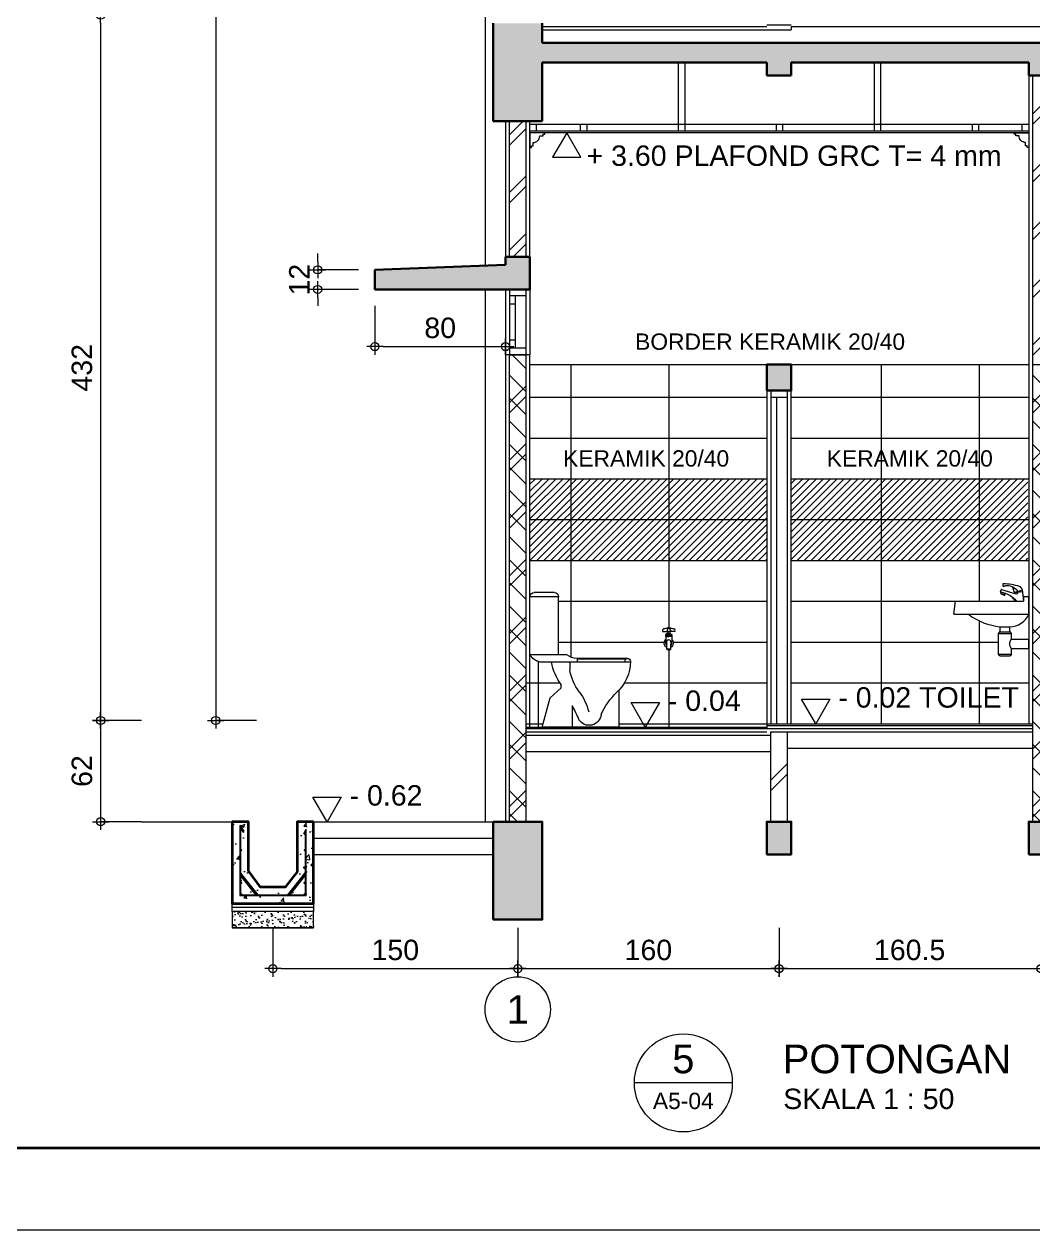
# Model space of a CAD drawing. Header units: millimetres. Extents: x -11 to 1625, y -267 to 180.
# Drawn here: x 1130.53 to 1142.88, y -47 to -32.23 of the extents above; entities that cross this region are included whole.
import ezdxf
from ezdxf.enums import TextEntityAlignment as Align

# ---------------------------------------------------------------- set-up
doc = ezdxf.new("R2010")
doc.units = ezdxf.units.MM
for name, color, linetype, lineweight in [('ars', 11, 'Continuous', 5), ('ARSIR BETON', 47, 'Continuous', 5), ('ARSIR WARNA', 43, 'Continuous', 0), ('balok', 111, 'Continuous', 35), ('bata', 5, 'Continuous', 25), ('blk', 1, 'Continuous', 30), ('GRS KOP', 1, 'Continuous', 35), ('kop', 7, 'Continuous', 20), ('kus', 63, 'Continuous', 15), ('lan', 7, 'Continuous', 15), ('not', 7, 'Continuous', 20), ('pla', 213, 'Continuous', 15), ('SANITAIR', 4, 'Continuous', 5), ('sol kol', 8, 'Continuous', 0), ('tem', 5, 'Continuous', 20), ('u', 6, 'Continuous', 20)]:
    doc.layers.add(name, color=color, linetype=linetype, lineweight=lineweight)
doc.styles.add('BARU', font='complex.shx')
doc.styles.add('S', font='SIMPLEX', dxfattribs={"width": 1.1})
doc.styles.get("Standard").update_dxf_attribs({"font": 'ARIALUNI.TTF'})
doc.linetypes.add('BATTING', pattern='A,0.0001,-0.1,[134,ltypeshp.shx,S=0.1,R=0,X=-0.1,Y=0],-0.2,[134,ltypeshp.shx,S=0.1,R=180,X=0.1,Y=0],-0.1', length=0.4001)
doc.dimstyles.new('SK 50', dxfattribs={"dimtxt": 0.25, "dimasz": 0.1, "dimexe": 0, "dimexo": 0, "dimgap": 0.1, "dimtad": 1, "dimdec": 0, "dimlfac": 50, "dimzin": 12, "dimdsep": 46, "dimtxsty": 'Standard', "dimblk": 'BULAT', "dimcen": 0.1, "dimclrd": 256, "dimclre": 256, "dimclrt": 256, "dimadec": 0, "dimazin": 3, "dimtfac": 1, "dimtdec": 0, "dimtofl": 0, "dimtmove": 0, "dimatfit": 3, "dimldrblk": 'BULAT', "dimfxl": 0, "dimtolj": 1, "dimtzin": 0, "dimlwd": -1, "dimlwe": -1, "dimarcsym": 0})

# ---------------------------------------------------------------- blocks, each defined once
blk = doc.blocks.new('kop')
at = {"layer": 'GRS KOP'}
blk.add_lwpolyline([(1, 54), (83, 54), (83, 1), (1, 1)], close=True, dxfattribs=at)
at = {"layer": 'kop', "color": 7}
blk.add_line((0, 0), (84, 0), dxfattribs=at)
at = {"layer": 'kop', "style": 'BARU', "flags": 4}
for p, height in [((73.8, 5.4), 0.35), ((80.303, 5.382), 0.25), ((73.8, 4.9), 0.35), ((80.303, 4.882), 0.25), ((73.8, 4.4), 0.35), ((80.303, 4.382), 0.25)]:
    blk.add_attdef('-', p, '', height=height, dxfattribs=at)
at = {"layer": 'kop', "flags": 4}
for tag, p in [('AR-00', (78.057, 2.648)), ('00', (81.238, 2.647))]:
    blk.add_attdef(tag, text='', height=0.35, dxfattribs=at).set_placement(p, align=Align.MIDDLE)
blk = doc.blocks.new('BULAT')
for p, q in [((-1, 0), (1, 0)), ((0, -1), (0, 1))]:
    blk.add_line(p, q)
blk.add_circle((0, 0), 0.5)
blk = doc.blocks.new('*D184')
at = {"layer": 'Defpoints', "color": 0, "ltscale": 0.15}
for p in [(1136.574, -43.3), (1139.774, -43.3), (1139.774, -43.8)]:
    blk.add_point(p, dxfattribs=at)
at = {"layer": 'u', "ltscale": 0.15}
for p, q in [((1136.574, -43.3), (1136.574, -43.8)), ((1139.774, -43.3), (1139.774, -43.8)), ((1136.674, -43.8), (1139.674, -43.8))]:
    blk.add_line(p, q, dxfattribs=at)
at = {"layer": 'u', "ltscale": 0.15, "xscale": 0.1, "yscale": 0.1, "zscale": 0.1, "rotation": 180}
blk.add_blockref('BULAT', (1136.574, -43.8), dxfattribs=at)
at = {"layer": 'u', "ltscale": 0.15, "xscale": 0.1, "yscale": 0.1, "zscale": 0.1}
blk.add_blockref('BULAT', (1139.774, -43.8), dxfattribs=at)
at = {"layer": 'u', "ltscale": 0.15, "insert": (1138.174, -43.572), "char_height": 0.25, "attachment_point": 5}
blk.add_mtext('\\A1;160', dxfattribs=at)
blk = doc.blocks.new('Ndtpd')
blk.add_line((0.747, 0), (-0.747, 0))
blk.add_circle((0, 0), 0.747)
at = {"flags": 4}
for tag, height, p in [('NO', 0.5, (0, 0.148)), ('NOLBR', 0.3, (0, -0.398))]:
    blk.add_attdef(tag, text='', height=height, dxfattribs=at).set_placement(p, align=Align.CENTER)
for tag, p, height in [('NDTPD', (1.516, 0.148), 0.5), ('SKALA', (1.523, -0.398), 0.3)]:
    blk.add_attdef(tag, p, '', height=height, dxfattribs=at)
blk = doc.blocks.new('*D185')
at = {"layer": 'Defpoints', "color": 0, "ltscale": 0.15}
for p in [(1131.964, -32.12), (1131.464, -40.76), (1131.964, -40.76)]:
    blk.add_point(p, dxfattribs=at)
at = {"layer": 'u', "ltscale": 0.15}
for p, q in [((1131.964, -32.12), (1131.464, -32.12)), ((1131.464, -32.22), (1131.464, -40.66)), ((1131.964, -40.76), (1131.464, -40.76))]:
    blk.add_line(p, q, dxfattribs=at)
at = {"layer": 'u', "ltscale": 0.15, "xscale": 0.1, "yscale": 0.1, "zscale": 0.1}
for p, rotation in [((1131.464, -32.12), 90), ((1131.464, -40.76), 270)]:
    blk.add_blockref('BULAT', p, dxfattribs=dict(at, rotation=rotation))
at = {"layer": 'u', "ltscale": 0.15, "insert": (1131.236, -36.44), "char_height": 0.25, "attachment_point": 5, "rotation": 90}
blk.add_mtext('\\A1;432', dxfattribs=at)
blk = doc.blocks.new('*D189')
at = {"layer": 'Defpoints', "color": 0, "ltscale": 0.15}
for p in [(1131.964, -40.76), (1131.464, -42), (1131.964, -42)]:
    blk.add_point(p, dxfattribs=at)
at = {"layer": 'u', "ltscale": 0.15}
for p, q in [((1131.964, -40.76), (1131.464, -40.76)), ((1131.464, -40.86), (1131.464, -41.9)), ((1131.964, -42), (1131.464, -42))]:
    blk.add_line(p, q, dxfattribs=at)
at = {"layer": 'u', "ltscale": 0.15, "xscale": 0.1, "yscale": 0.1, "zscale": 0.1}
for p, rotation in [((1131.464, -40.76), 90), ((1131.464, -42), 270)]:
    blk.add_blockref('BULAT', p, dxfattribs=dict(at, rotation=rotation))
at = {"layer": 'u', "ltscale": 0.15, "insert": (1131.236, -41.38), "char_height": 0.25, "attachment_point": 5, "rotation": 90}
blk.add_mtext('\\A1;62', dxfattribs=at)
blk = doc.blocks.new('*D190')
at = {"layer": 'Defpoints', "color": 0, "ltscale": 0.15}
for p in [(1133.374, -8.48), (1132.874, -40.76), (1133.374, -40.76)]:
    blk.add_point(p, dxfattribs=at)
at = {"layer": 'u', "ltscale": 0.15}
for p, q in [((1133.374, -8.48), (1132.874, -8.48)), ((1132.874, -8.58), (1132.874, -40.66)), ((1133.374, -40.76), (1132.874, -40.76))]:
    blk.add_line(p, q, dxfattribs=at)
at = {"layer": 'u', "ltscale": 0.15, "xscale": 0.1, "yscale": 0.1, "zscale": 0.1}
for p, rotation in [((1132.874, -8.48), 90), ((1132.874, -40.76), 270)]:
    blk.add_blockref('BULAT', p, dxfattribs=dict(at, rotation=rotation))
at = {"layer": 'u', "ltscale": 0.15, "insert": (1132.646, -24.62), "char_height": 0.25, "attachment_point": 5, "rotation": 90}
blk.add_mtext('\\A1;1614', dxfattribs=at)
blk = doc.blocks.new('PEIL')
blk.add_lwpolyline([(-0.188, 0.325), (0.188, 0.325), (0, 0)], close=True)
at = {"style": 'S', "width": 1.1, "flags": 4}
blk.add_attdef('CAT', (0.265, 0.036), '', height=0.2, dxfattribs=at)
blk = doc.blocks.new('NAV')
blk.add_circle((0, -0.4), 0.4)
at = {"style": 'S', "width": 0.75, "flags": 4}
blk.add_attdef('AV', text='', height=0.3, dxfattribs=at).set_placement((0, -0.4), align=Align.MIDDLE)
blk = doc.blocks.new('*D191')
at = {"layer": 'Defpoints', "color": 0, "ltscale": 0.15}
for p in [(1133.574, -43.3), (1136.574, -43.3), (1136.574, -43.8)]:
    blk.add_point(p, dxfattribs=at)
at = {"layer": 'u', "ltscale": 0.15}
for p, q in [((1133.574, -43.3), (1133.574, -43.8)), ((1136.574, -43.3), (1136.574, -43.8)), ((1133.674, -43.8), (1136.474, -43.8))]:
    blk.add_line(p, q, dxfattribs=at)
at = {"layer": 'u', "ltscale": 0.15, "xscale": 0.1, "yscale": 0.1, "zscale": 0.1, "rotation": 180}
blk.add_blockref('BULAT', (1133.574, -43.8), dxfattribs=at)
at = {"layer": 'u', "ltscale": 0.15, "xscale": 0.1, "yscale": 0.1, "zscale": 0.1}
blk.add_blockref('BULAT', (1136.574, -43.8), dxfattribs=at)
at = {"layer": 'u', "ltscale": 0.15, "insert": (1135.074, -43.572), "char_height": 0.25, "attachment_point": 5}
blk.add_mtext('\\A1;150', dxfattribs=at)
blk = doc.blocks.new('*D192')
at = {"layer": 'Defpoints', "color": 0, "ltscale": 0.15}
for p in [(1139.774, -43.3), (1142.984, -43.3), (1142.984, -43.8)]:
    blk.add_point(p, dxfattribs=at)
at = {"layer": 'u', "ltscale": 0.15}
for p, q in [((1139.774, -43.3), (1139.774, -43.8)), ((1142.984, -43.3), (1142.984, -43.8)), ((1139.874, -43.8), (1142.884, -43.8))]:
    blk.add_line(p, q, dxfattribs=at)
at = {"layer": 'u', "ltscale": 0.15, "xscale": 0.1, "yscale": 0.1, "zscale": 0.1, "rotation": 180}
blk.add_blockref('BULAT', (1139.774, -43.8), dxfattribs=at)
at = {"layer": 'u', "ltscale": 0.15, "xscale": 0.1, "yscale": 0.1, "zscale": 0.1}
blk.add_blockref('BULAT', (1142.984, -43.8), dxfattribs=at)
at = {"layer": 'u', "ltscale": 0.15, "insert": (1141.374, -43.572), "char_height": 0.25, "attachment_point": 5}
blk.add_mtext('\\A1;160.5', dxfattribs=at)
blk = doc.blocks.new('Spwc1')
for p, q in [((-0.15, 0.823), (-0.025, 0.823)), ((-0.175, 0.798), (0, 0.798)), ((-0.175, 0.4425), (-0.175, 0.798)), ((0, 0.4425), (0, 0.798)), ((-0.615, 0.3975), (-0.0604, 0.3975)), ((-0.5975, 0.42), (-0.2886, 0.42)), ((-0.5816, 0.4148), (-0.5975, 0.42)), ((-0.5816, 0.4148), (-0.2886, 0.4148)), ((-0.5816, 0.4148), (-0.5816, 0.3975)), ((-0.2886, 0.42), (-0.2886, 0.3975)), ((-0.2435, 0.3975), (-0.2435, 0.3511)), ((-0.2251, 0.4425), (0, 0.4425)), ((-0.5465, 0), (-0.5465, 0.2275)), ((-0.1918, 0.2402), (-0.1918, 0.2596)), ((-0.124, 0.1786), (-0.1918, 0.2402)), ((-0.0741, 0), (-0.124, 0.1786)), ((-0.258, 0.1311), (-0.258, 0)), ((-0.5465, 0), (-0.0741, 0))]:
    blk.add_line(p, q)
for centre, radius, start, end in [((-0.15, 0.798), 0.025, 90, 180), ((-0.025, 0.798), 0.025, 0, 90), ((-0.5975, 0.4025), 0.0175, 90, 179.6021), ((-0.3615, 0.4009), 0.2535, 179.6021, 228.12266), ((-0.29, 0.525), 0.105, 270.75466, 308.22275), ((-0.4473, 0.4516), 0.3196, 323.07275, 350.36654), ((-0.0839, 0.4921), 0.0975, 283.93367, 329.40771), ((-0.5442, 0.3998), 0.3047, 322.79285, 350.80477), ((-0.8438, -0.1091), 0.4485, 24.44543, 45.72828), ((-0.0217, 0.0083), 0.3483, 143.47768, 166.03573), ((-0.3624, 0.0836), 0.0735, 185.54906, 328.13904), ((5.182, -2.5685), 6.073, 153.60665, 154.51163)]:
    blk.add_arc(centre, radius, start, end)
blk = doc.blocks.new('KRAN DPN')
for p, q in [((-0.0068, 0.056), (-0.0068, 0.0577)), ((0, 0.0556), (-0.0009, 0.0556)), ((0, 0.0556), (0.0009, 0.0556)), ((0.0068, 0.056), (0.0068, 0.0577)), ((-0.0255, 0.044), (0, 0.044)), ((-0.012, 0.0236), (-0.012, 0.0058)), ((-0.012, 0.0236), (0, 0.0236)), ((-0.005, 0.0356), (-0.0116, 0.0311)), ((-0.0069, 0.0496), (-0.0069, 0.044)), ((-0.005, 0.0356), (0, 0.0356)), ((-0.0044, 0.044), (-0.0044, 0.0357)), ((-0.0044, 0.0436), (-0.0044, 0.0357)), ((0.0255, 0.044), (0, 0.044)), ((0.005, 0.0356), (0, 0.0356)), ((0.012, 0.0236), (0, 0.0236)), ((0.0044, 0.044), (0.0044, 0.0357)), ((0.005, 0.0356), (0.0116, 0.0311)), ((0.0069, 0.0496), (0.0069, 0.044)), ((0.012, 0.0236), (0.012, 0.0058)), ((-0.0084, -0.0295), (-0.0084, -0.0107)), ((0.0084, -0.0295), (0.0084, -0.0107))]:
    blk.add_line(p, q)
for points in [[(-0.0093, 0.0249, -0.135076), (-0.01, 0.0251, -0.106889), (-0.0107, 0.0258, -0.081996), (-0.0112, 0.0268, -0.070252), (-0.0114, 0.0281, -0.070252), (-0.0112, 0.0295, -0.081996), (-0.0107, 0.0305, -0.106889), (-0.01, 0.0312, -0.135076), (-0.0093, 0.0314, -0.135076), (-0.0086, 0.0312, -0.106889), (-0.0078, 0.0305, -0.081996), (-0.0073, 0.0295, -0.070252), (-0.0071, 0.0281, -0.070252), (-0.0073, 0.0268, -0.081996), (-0.0078, 0.0258, -0.106889), (-0.0086, 0.0251, -0.135076)], [(0.0093, 0.0249, 0.135076), (0.01, 0.0251, 0.106889), (0.0107, 0.0258, 0.081996), (0.0112, 0.0268, 0.070252), (0.0114, 0.0281, 0.070252), (0.0112, 0.0295, 0.081996), (0.0107, 0.0305, 0.106889), (0.01, 0.0312, 0.135076), (0.0093, 0.0314, 0.135076), (0.0086, 0.0312, 0.106889), (0.0078, 0.0305, 0.081996), (0.0073, 0.0295, 0.070252), (0.0071, 0.0281, 0.070252), (0.0073, 0.0268, 0.081996), (0.0078, 0.0258, 0.106889), (0.0086, 0.0251, 0.135076)], [(-0.0084, -0.0295, 0.335448), (-0.0082, -0.0298, 0.039851), (-0.0059, -0.0302, 0.01707), (-0.0035, -0.0304, 0.012148), (0, -0.0305, 0.012148), (0.0035, -0.0304, 0.01707), (0.0059, -0.0302, 0.039851), (0.0082, -0.0298, 0.335448), (0.0084, -0.0295, 0.335448), (0.0082, -0.0293, 0.039851), (0.0059, -0.0288, 0.01707), (0.0035, -0.0286, 0.012148), (0, -0.0285, 0.012148), (-0.0035, -0.0286, 0.01707), (-0.0059, -0.0288, 0.039851), (-0.0082, -0.0293, 0.335448)]]:
    blk.add_lwpolyline(points, format="xyb", close=True)
for points in [[(0, 0.0252, -0.069918), (-0.002, 0.0255, -0.08174), (-0.0035, 0.0262, -0.106925), (-0.0045, 0.0273, -0.135638), (-0.0048, 0.0284, -0.135638), (-0.0045, 0.0295, -0.106925), (-0.0035, 0.0306, -0.08174), (-0.002, 0.0313, -0.069918), (0, 0.0316, -0.069918)], [(0, 0.0252, 0.069918), (0.002, 0.0255, 0.08174), (0.0035, 0.0262, 0.106925), (0.0045, 0.0273, 0.135638), (0.0048, 0.0284, 0.135638), (0.0045, 0.0295, 0.106925), (0.0035, 0.0306, 0.08174), (0.002, 0.0313, 0.069918), (0, 0.0316, 0.069918)]]:
    blk.add_lwpolyline(points, format="xyb")
for centre, radius, start, end in [((-0.0178, 0.0468), 0.0082, 86.021, 200.2935), ((-0.0014, -0.0518), 0.1079, 89.2732, 98.4366), ((-0.0009, 0.0496), 0.006, 90, 180), ((0.0002, 0.0318), 0.0269, 90.4162, 105.0874), ((-0.0002, 0.0318), 0.0269, 74.9126, 89.5838), ((0.0014, -0.0518), 0.1079, 81.5634, 90.7268), ((0.0009, 0.0496), 0.006, 0, 90), ((0.0178, 0.0468), 0.0082, 339.7065, 93.979), ((-0.0006, -0.0034), 0.0192, 126.5275, 246.031), ((-0.0086, 0.0266), 0.0054, 124.3, 175.2185), ((-0.0086, 0.0278), 0.0054, 188.1598, 231.4655), ((0.0126, -0.002), 0.0258, 162.5463, 215.4552), ((0.0072, -0.0035), 0.0172, 149.7355, 204.8477), ((0, 0), 0.00923, 33.9868, 146.0132), ((-0.0072, -0.0035), 0.0172, 335.1523, 30.2645), ((0.0006, -0.0034), 0.0192, 293.969, 53.4725), ((-0.0126, -0.002), 0.0258, 324.5448, 17.4537), ((0.0086, 0.0266), 0.0054, 4.7815, 55.7), ((0.0086, 0.0278), 0.0054, 308.5345, 351.8402)]:
    blk.add_arc(centre, radius, start, end)
blk = doc.blocks.new('PEILA')
blk.add_lwpolyline([(-0.188, -0.325), (0.188, -0.325), (0, 0)], close=True)
at = {"style": 'S', "width": 1.1, "flags": 4}
blk.add_attdef('CAT', (0.265, -0.289), '', height=0.2, dxfattribs=at)
blk = doc.blocks.new('*D202')
at = {"layer": 'Defpoints', "color": 0, "ltscale": 0.15}
for p in [(1134.824, -35.68), (1136.424, -35.68), (1136.424, -36.18)]:
    blk.add_point(p, dxfattribs=at)
at = {"layer": 'u', "ltscale": 0.15}
for p, q in [((1134.824, -35.68), (1134.824, -36.18)), ((1136.424, -35.68), (1136.424, -36.18)), ((1134.924, -36.18), (1136.324, -36.18))]:
    blk.add_line(p, q, dxfattribs=at)
at = {"layer": 'u', "ltscale": 0.15, "xscale": 0.1, "yscale": 0.1, "zscale": 0.1, "rotation": 180}
blk.add_blockref('BULAT', (1134.824, -36.18), dxfattribs=at)
at = {"layer": 'u', "ltscale": 0.15, "xscale": 0.1, "yscale": 0.1, "zscale": 0.1}
blk.add_blockref('BULAT', (1136.424, -36.18), dxfattribs=at)
at = {"layer": 'u', "ltscale": 0.15, "insert": (1135.624, -35.952), "char_height": 0.25, "attachment_point": 5}
blk.add_mtext('\\A1;80', dxfattribs=at)
blk = doc.blocks.new('*D203')
at = {"layer": 'Defpoints', "color": 0, "ltscale": 0.15}
for p in [(1134.624, -35.24), (1134.124, -35.48), (1134.624, -35.48)]:
    blk.add_point(p, dxfattribs=at)
at = {"layer": 'u', "ltscale": 0.15}
for p, q in [((1134.124, -35.14), (1134.124, -35.04)), ((1134.624, -35.24), (1134.124, -35.24)), ((1134.624, -35.48), (1134.124, -35.48)), ((1134.124, -35.58), (1134.124, -35.68))]:
    blk.add_line(p, q, dxfattribs=at)
at = {"layer": 'u', "ltscale": 0.15, "xscale": 0.1, "yscale": 0.1, "zscale": 0.1}
for p, rotation in [((1134.124, -35.24), 270), ((1134.124, -35.48), 90)]:
    blk.add_blockref('BULAT', p, dxfattribs=dict(at, rotation=rotation))
at = {"layer": 'u', "ltscale": 0.15, "insert": (1133.898, -35.36), "char_height": 0.25, "attachment_point": 5, "rotation": 90}
blk.add_mtext('\\A1;12', dxfattribs=at)
blk = doc.blocks.new('Spwash')
for p, q in [((0, 0), (-0.03, 0)), ((-0.03, 0), (-0.03, -0.0248)), ((0, -0.0993), (0, 0)), ((-0.4346, -0.0993), (-0.4247, -0.0248)), ((-0.4247, -0.0248), (-0.03, -0.0248)), ((-0.4346, -0.0993), (0, -0.0993)), ((-0.175, -0.2109), (-0.1675, -0.2009)), ((-0.1675, -0.2009), (-0.1075, -0.2009)), ((-0.1648, -0.2009), (-0.1648, -0.1719)), ((-0.1648, -0.1719), (-0.1102, -0.1719)), ((-0.1102, -0.2009), (-0.1102, -0.1719)), ((-0.1, -0.2109), (-0.1075, -0.2009)), ((-0.175, -0.3309), (-0.175, -0.2109)), ((-0.175, -0.2109), (-0.1, -0.2109)), ((-0.1, -0.2436), (-0.1, -0.2109)), ((-0.1, -0.2436), (0, -0.2436)), ((0, -0.2982), (0, -0.2436)), ((-0.175, -0.3309), (-0.1, -0.3309)), ((-0.1675, -0.341), (-0.175, -0.3309)), ((-0.1675, -0.341), (-0.1075, -0.341)), ((-0.1, -0.3309), (-0.1075, -0.341)), ((-0.1, -0.3309), (-0.1, -0.2982)), ((-0.1, -0.2982), (0, -0.2982))]:
    blk.add_line(p, q)
for centre, radius, start, end in [((-0.1306, 0.1864), 0.36, 232.52968, 264.5561), ((-0.1098, -0.0526), 0.1194, 269.83015, 336.96319), ((-0.0743, -0.2709), 0.0375, 133.28264, 226.71736)]:
    blk.add_arc(centre, radius, start, end)
blk = doc.blocks.new('uditch30')
at = {"layer": 'ARSIR BETON'}
h = blk.add_hatch(dxfattribs=at)
h.set_pattern_fill('AR-CONC', color=256, scale=0.00125, style=0)
h.set_pattern_definition([(50, (-125.69034, -36.08426), (0.22772344, -0.0199232), [0.02381173, -0.261929]), (355, (-125.69034, -36.08426), (-0.0440521, 0.23881305), [0.0190494, -0.2095432]), (100.451, (-125.67136, -36.08592), (0.18367216, 0.21888875), [0.02023684, -0.22260527]), (46.1842, (-125.69034, -36.02076), (0.3388378, -0.0525512), [0.0357176, -0.3928935]), (96.6356, (-125.6621, -36.02514), (0.2967457, 0.3092719), [0.0303553, -0.3339079]), (351.184, (-125.69034, -36.02076), (0.2967461, 0.3092714), [0.0285741, -0.3143148]), (21, (-125.6586, -36.03663), (0.18951245, -0.12782775), [0.02381173, -0.261929]), (326, (-125.6586, -36.03663), (0.07725003, 0.2302275), [0.0190494, -0.2095432]), (71.4514, (-125.6428, -36.04729), (0.26676195, 0.10240025), [0.02023684, -0.22260527]), (37.5, (-125.69034, -36.08426), (0.00386063, 0.105690367), [0, -0.20700328, 0, -0.2127181, 0, -0.21033692]), (7.5, (-125.69034, -36.08426), (0.08352187, 0.12522165), [0, -0.12128106, 0, -0.20224093, 0, -0.08016615]), (327.5, (-125.76114, -36.08426), (0.16948274, -0.0071607), [0, -0.07937242, 0, -0.24764196, 0, -0.32860183]), (317.5, (-125.79289, -36.08426), (0.18515547, 0.03178208), [0, -0.10318415, 0, -0.16445966, 0, -0.23335492])])
h.paths.add_polyline_path([(0.15, 0.5), (0.25, 0.5), (0.25, 0.15), (-0.25, 0.15), (-0.25, 0.65), (-0.15, 0.65), (-0.15, 0.35), (-0.075, 0.25), (0.075, 0.25), (0.149, 0.3428), (0.1492, 0.3916), (0.15, 0.3928)])
h.paths.add_polyline_path([(0.25, 0.54), (0.15, 0.54), (0.15, 0.65), (0.2, 0.65), (0.25, 0.65)])
h = blk.add_hatch(dxfattribs=at)
h.set_pattern_fill('AR-SAND', color=256, scale=0.000999968, style=0)
h.set_pattern_definition([(37.5, (119.454956, -26.241597), (-0.001599979, 0.048939735), [0, -0.038606747, 0, -0.043178598, 0, -0.04127366]), (7.5, (119.454956, -26.2416), (0.04495087, 0.071680183), [0, -0.020827324, 0, -0.03479687, 0, -0.013334567]), (327.5, (119.423715, -26.241597), (0.079096669, 0.000143714), [0, -0.012699588, 0, -0.045718516, 0, -0.059688062]), (317.5, (119.423715, -26.2416), (0.076353166, 0.02229221), [0, -0.006349794, 0, -0.029971027, 0, -0.034288887])])
h.paths.add_polyline_path([(-0.25, 0), (0.25, 0), (0.25, 0.1), (-0.25, 0.1)])
for p, q in [((0.25, 0.1), (-0.25, 0.1)), ((0.25, 0), (-0.25, 0))]:
    blk.add_line(p, q)
at = {"layer": 'ars'}
for points in [[(-0.25, 0.15), (0.25, 0.15), (0.25, 0.1), (-0.25, 0.1)], [(-0.25, 0), (0.25, 0), (0.25, 0.1), (-0.25, 0.1)]]:
    blk.add_lwpolyline(points, close=True, dxfattribs=at)
at = {"layer": 'ARSIR WARNA', "linetype": 'BATTING', "ltscale": 0.06}
blk.add_lwpolyline([(0.25, 0.125), (-0.25, 0.125)], dxfattribs=at)
at = {"layer": 'balok', "ltscale": 0.01}
blk.add_lwpolyline([(0.25, 0.65), (0.15, 0.65), (0.15, 0.3428), (0.075, 0.25), (-0.075, 0.25), (-0.15, 0.35), (-0.15, 0.65), (-0.25, 0.65), (-0.25, 0.15), (0.25, 0.15)], close=True, dxfattribs=at)
blk.add_lwpolyline([(0.25, 0.54), (0.25, 0.6)], dxfattribs=at)
at = {"layer": 'bata', "lineweight": 9}
for p, q in [((-0.2025, 0.6271), (-0.2025, 0.1975)), ((-0.1975, 0.6112), (-0.1975, 0.2025)), ((0.2046, 0.1975), (0.2046, 0.6045)), ((0.1996, 0.2025), (0.1996, 0.5858)), ((-0.2025, 0.1975), (0.2046, 0.1975)), ((-0.1975, 0.2025), (0.1996, 0.2025))]:
    blk.add_line(p, q, dxfattribs=at)
at = {"layer": 'bata'}
for p, q in [((-0.1809, 0.5875), (-0.1768, 0.5903)), ((-0.1975, 0.3357), (-0.0909, 0.2025)), ((-0.1975, 0.3229), (-0.1012, 0.2025)), ((0.0909, 0.2025), (0.1996, 0.3384)), ((0.1012, 0.2025), (0.1996, 0.3256))]:
    blk.add_line(p, q, dxfattribs=at)
for points in [[(-0.1768, 0.5903), (-0.2025, 0.6271)], [(-0.1768, 0.5903), (-0.1809, 0.5875), (-0.1975, 0.6112)]]:
    blk.add_lwpolyline(points, dxfattribs=at)
at = {"layer": 'bata', "lineweight": 9}
blk.add_lwpolyline([(0.1996, 0.5858), (0.1934, 0.575), (0.1891, 0.5775), (0.2046, 0.6045)], dxfattribs=at)
at = {"layer": 'bata'}
for centre in [(-0.1948, 0.6012), (0.197, 0.5758), (-0.197, 0.475), (-0.197, 0.475), (-0.1952, 0.475), (0.197, 0.475), (0.197, 0.475), (-0.1962, 0.275), (0.1959, 0.275), (-0.1948, 0.2052), (0.1965, 0.2052)]:
    blk.add_circle(centre, 0.00268, dxfattribs=at)
at = {"layer": 'lan'}
for p, q in [((-0.15, 0.65), (-0.15, 0.55)), ((-0.15, 0.65), (-0.15, 0.55)), ((-0.15, 0.65), (-0.15, 0.55)), ((0.15, 0.65), (0.15, 0.55)), ((0.25, 0.65), (0.25, 0.586)), ((0.25, 0.65), (0.25, 0.586))]:
    blk.add_line(p, q, dxfattribs=at)
at = {"layer": 'tem'}
for p, q in [((-0.25, 0.65), (-0.25, 0.25)), ((0.25, 0.65), (0.25, 0.25)), ((0.25, 0.65), (0.25, 0.25)), ((0.25, 0.65), (0.25, 0.25)), ((0.25, 0.65), (0.25, 0.25)), ((0.25, 0.65), (0.25, 0.25)), ((-0.25, 0.55), (-0.25, 0.25)), ((-0.25, 0.55), (-0.25, 0.25)), ((-0.25, 0.55), (-0.25, 0.25)), ((-0.25, 0.55), (-0.25, 0.25)), ((0.25, 0.55), (0.25, 0.25))]:
    blk.add_line(p, q, dxfattribs=at)

msp = doc.modelspace()

# ---------------------------------------------------------------- hatches: boundary and pattern name
at = {"layer": 'ars'}
h = msp.add_hatch(dxfattribs=at)
h.set_pattern_fill('TEMBOK', color=256, scale=0.5)
h.set_pattern_definition([(45, (1114.9923, -140.418), (-0.3535534, 0.3535534), []), (45, (1115.1173, -140.418), (-0.3535534, 0.3535534), [])])
h.paths.add_polyline_path([(1142.8838433, -42.0000001), (1142.8838433, -32.8600001), (1143.0838433, -32.8600001), (1143.0838433, -42.0000001)])
h = msp.add_hatch(dxfattribs=at)
h.set_pattern_fill('TEMBOK', color=256, scale=0.5)
h.set_pattern_definition([(45, (1108.5823, -137.138), (-0.3535534, 0.3535534), []), (45, (1108.7073, -137.138), (-0.3535534, 0.3535534), [])])
h.paths.add_polyline_path([(1136.4738433, -35.0800001), (1136.4738433, -33.4200001), (1136.6738433, -33.4200001), (1136.6738433, -35.0800001)])
h = msp.add_hatch(dxfattribs=at)
h.set_pattern_fill('TEMBOK', color=256, scale=0.5)
h.set_pattern_definition([(45, (1108.5823, -140.418), (-0.3535534, 0.3535534), []), (45, (1108.7073, -140.418), (-0.3535534, 0.3535534), [])])
h.paths.add_polyline_path([(1136.4738433, -42.0000001), (1136.4738433, -36.2800001), (1136.6738433, -36.2800001), (1136.6738433, -42.0000001)])
h = msp.add_hatch(dxfattribs=at)
h.set_pattern_fill('_USER', color=256, scale=0.2, angle=135, pattern_type=0)
h.set_pattern_definition([(135, (941.799, -51.44166), (-0.14142136, -0.14142136), [])])
h.paths.add_polyline_path([(1136.6738433, -36.2800001), (1136.4738433, -36.2800001), (1136.4738433, -42.0000001), (1136.6738433, -42.0000001)])
h = msp.add_hatch(dxfattribs=at)
h.set_pattern_fill('_USER', color=256, scale=0.2, angle=135, pattern_type=0)
h.set_pattern_definition([(135, (948.209, -51.44166), (-0.14142136, -0.14142136), [])])
h.paths.add_polyline_path([(1143.0838433, -36.4000001), (1142.8838433, -36.4000001), (1142.8838433, -42.0000001), (1143.0838433, -42.0000001)])
h = msp.add_hatch(dxfattribs=at)
h.set_pattern_fill('_USER', color=256, scale=0.06, angle=45, pattern_type=0)
h.set_pattern_definition([(45, (1136.723843, -38.8), (-0.0424264, 0.0424264), [])])
h.paths.add_polyline_path([(1139.6238433, -37.8000001), (1138.4238433, -37.8000001), (1138.4238433, -38.3000001), (1139.6238433, -38.3000001)])
h.paths.add_polyline_path([(1139.6238433, -38.3000001), (1138.4238433, -38.3000001), (1138.4238433, -38.8000001), (1139.6238433, -38.8000001)])
h.paths.add_polyline_path([(1138.4238433, -38.3000001), (1137.2238433, -38.3000001), (1137.2238433, -38.8000001), (1138.4238433, -38.8000001)])
h.paths.add_polyline_path([(1138.4238433, -37.8000001), (1137.2238433, -37.8000001), (1137.2238433, -38.3000001), (1138.4238433, -38.3000001)])
h.paths.add_polyline_path([(1137.2238433, -37.8000001), (1136.7238433, -37.8000001), (1136.7238433, -38.3000001), (1137.2238433, -38.3000001)])
h.paths.add_polyline_path([(1137.2238433, -38.3000001), (1136.7238433, -38.3000001), (1136.7238433, -38.8000001), (1137.2238433, -38.8000001)])
h = msp.add_hatch(dxfattribs=at)
h.set_pattern_fill('_USER', color=256, scale=0.06, angle=45, pattern_type=0)
h.set_pattern_definition([(45, (168, -110), (-0.042426407, 0.042426407), [])])
h.paths.add_polyline_path([(1139.9238433, -37.8000001), (1141.1238433, -37.8000001), (1141.1238433, -38.3000001), (1139.9238433, -38.3000001)])
h.paths.add_polyline_path([(1139.9238433, -38.3000001), (1141.1238433, -38.3000001), (1141.1238433, -38.8000001), (1139.9238433, -38.8000001)])
h.paths.add_polyline_path([(1141.1238433, -38.3000001), (1142.3238433, -38.3000001), (1142.3238433, -38.8000001), (1141.1238433, -38.8000001)])
h.paths.add_polyline_path([(1141.1238433, -37.8000001), (1142.3238433, -37.8000001), (1142.3238433, -38.3000001), (1141.1238433, -38.3000001)])
h.paths.add_polyline_path([(1142.3238433, -37.8000001), (1142.8238433, -37.8000001), (1142.8238433, -38.3000001), (1142.3238433, -38.3000001)])
h.paths.add_polyline_path([(1142.3238433, -38.3000001), (1142.8238433, -38.3000001), (1142.8238433, -38.8000001), (1142.3238433, -38.8000001)])
h = msp.add_hatch(dxfattribs=at)
h.set_pattern_fill('TEMBOK', color=256, scale=0.5)
h.set_pattern_definition([(45, (1111.7823, -144.338), (-0.3535534, 0.3535534), []), (45, (1111.9073, -144.338), (-0.3535534, 0.3535534), [])])
h.paths.add_polyline_path([(1139.6738433, -42.0000001), (1139.6738433, -40.9000001), (1139.8738433, -40.9000001), (1139.8738433, -42.0000001)])
at = {"layer": 'sol kol'}
h = msp.add_hatch(color=256, dxfattribs=at)
h.dxf.hatch_style = 1
h.paths.add_polyline_path([(1150.5738433, -32.4600001), (1150.5738433, -32.2200001), (1145.2738433, -32.2200001), (1145.2738433, -32.4600001), (1136.8738433, -32.4600001), (1136.8738433, -32.2200001), (1136.2738433, -32.2200001), (1136.2738433, -33.4200001), (1136.8738433, -33.4200001), (1136.8738433, -32.7000001), (1139.6238433, -32.7000001), (1139.6238433, -32.8600001), (1139.9238433, -32.8600001), (1139.9238433, -32.7000001), (1142.8338433, -32.7000001), (1142.8338433, -32.8600001), (1143.1338433, -32.8600001), (1143.1338433, -32.7000001), (1145.2738433, -32.7000001), (1145.2738433, -33.4200001), (1145.8738433, -33.4200001), (1145.8738433, -32.4600001), (1149.2738433, -32.4600001), (1149.2738433, -33.4200001), (1149.8738433, -33.4200001), (1149.8738433, -32.4600001)])
h = msp.add_hatch(color=256, dxfattribs=at)
h.dxf.hatch_style = 1
h.paths.add_polyline_path([(1136.7238433, -35.0800001), (1136.4238433, -35.0800001), (1136.4238433, -35.1800001), (1134.8238433, -35.2400001), (1134.8238433, -35.4800001), (1136.7238433, -35.4800001)])
h = msp.add_hatch(color=256, dxfattribs=at)
h.dxf.hatch_style = 1
h.paths.add_polyline_path([(1139.9238433, -36.4000001), (1139.6238433, -36.4000001), (1139.6238433, -36.7200001), (1139.9238433, -36.7200001)])
h = msp.add_hatch(color=256, dxfattribs=at)
h.dxf.hatch_style = 1
h.paths.add_polyline_path([(1136.2738433, -43.2000001), (1136.8738433, -43.2000001), (1136.8738433, -42.0000001), (1136.2738433, -42.0000001)])
h = msp.add_hatch(color=256, dxfattribs=at)
h.dxf.hatch_style = 1
h.paths.add_polyline_path([(1139.9238433, -42.0000001), (1139.6238433, -42.0000001), (1139.6238433, -42.4000001), (1139.9238433, -42.4000001)])
h = msp.add_hatch(color=256, dxfattribs=at)
h.dxf.hatch_style = 1
h.paths.add_polyline_path([(1143.1338433, -42.0000001), (1142.8338433, -42.0000001), (1142.8338433, -42.4000001), (1143.1338433, -42.4000001)])

# ---------------------------------------------------------------- linework, layer by layer
at = {"layer": 'ars', "linetype": 'BATTING', "ltscale": 0.1}
for p, q in [((1136.8738433, -32.2600001), (1139.6238433, -32.2600001)), ((1136.6738433, -40.9000001), (1139.6238433, -40.9000001)), ((1139.6238433, -40.8600001), (1142.8838433, -40.8600001))]:
    msp.add_line(p, q, dxfattribs=at)
at = {"layer": 'ars', "linetype": 'BATTING', "ltscale": 0.15}
msp.add_line((1139.6238433, -32.2400001), (1139.9238433, -32.2400001), dxfattribs=at)
at = {"layer": 'ars'}
for p, q in [((1142.8338433, -33.5600001), (1136.7238433, -33.5600001)), ((1137.2238433, -36.4000001), (1137.2238433, -39.9841692)), ((1138.4238433, -36.4000001), (1138.4238433, -39.6254799)), ((1141.0238433, -36.4000001), (1141.0238433, -40.8000001)), ((1142.2238433, -36.4000001), (1142.2238433, -39.3000001)), ((1142.8838433, -36.4000001), (1143.0838433, -36.4000001)), ((1136.7238433, -36.8000001), (1139.6238433, -36.8000001)), ((1139.9238433, -36.8000001), (1142.8338433, -36.8000001)), ((1136.7238433, -37.3000001), (1139.6238433, -37.3000001)), ((1139.9238433, -37.3000001), (1142.8338433, -37.3000001)), ((1136.7238433, -37.8000001), (1139.6238433, -37.8000001)), ((1139.9238433, -37.8000001), (1142.8338433, -37.8000001)), ((1136.7238433, -38.3000001), (1139.6238433, -38.3000001)), ((1139.9238433, -38.3000001), (1142.8338433, -38.3000001)), ((1136.7238433, -38.8000001), (1139.6238433, -38.8000001)), ((1139.9238433, -38.8000001), (1142.8338433, -38.8000001)), ((1137.0738433, -39.3000001), (1139.6238433, -39.3000001)), ((1139.9238433, -39.3000001), (1141.9348246, -39.3000001)), ((1142.2238433, -39.5380745), (1142.2238433, -40.8000001)), ((1137.0738433, -39.8000001), (1138.3659039, -39.8000001)), ((1138.4817828, -39.8000001), (1139.6238433, -39.8000001)), ((1139.9238433, -39.8000001), (1142.4633568, -39.8000001)), ((1138.4238433, -39.8907664), (1138.4238433, -40.8600001)), ((1136.8238433, -40.0385606), (1136.8238433, -40.8600001)), ((1136.6738433, -40.3000001), (1137.0925071, -40.3000001)), ((1137.8811263, -40.3000001), (1139.6238433, -40.3000001)), ((1139.9238433, -40.3000001), (1142.8338433, -40.3000001)), ((1136.6738433, -40.8000001), (1136.8832764, -40.8000001)), ((1136.6738433, -40.8400001), (1139.6238433, -40.8400001)), ((1136.6738433, -40.8600001), (1139.6238433, -40.8600001)), ((1137.816813, -40.8000001), (1139.6238433, -40.8000001)), ((1139.6238433, -40.8000001), (1142.8838433, -40.8000001)), ((1139.6238433, -40.8200001), (1142.8838433, -40.8200001)), ((1139.6238433, -40.8400001), (1139.6238433, -40.8600001))]:
    msp.add_line(p, q, dxfattribs=at)
for points in [[(1142.8838433, -42.0000001), (1142.8838433, -32.8600001), (1143.0838433, -32.8600001), (1143.0838433, -42.0000001)], [(1136.4738433, -35.0800001), (1136.4738433, -33.4200001), (1136.6738433, -33.4200001), (1136.6738433, -35.0800001)], [(1136.4738433, -42.0000001), (1136.4738433, -36.2800001), (1136.6738433, -36.2800001), (1136.6738433, -42.0000001)], [(1139.6738433, -42.0000001), (1139.6738433, -40.9000001), (1139.8738433, -40.9000001), (1139.8738433, -42.0000001)]]:
    msp.add_lwpolyline(points, close=True, dxfattribs=at)
at = {"layer": 'blk'}
for p, q in [((1136.2738433, -32.2200001), (1136.2738433, -33.4200001)), ((1136.8738433, -32.2200001), (1136.8738433, -32.4600001)), ((1136.8738433, -32.4600001), (1145.2738433, -32.4600001)), ((1136.8738433, -32.7000001), (1139.6238433, -32.7000001)), ((1136.8738433, -32.7000001), (1136.8738433, -33.4200001)), ((1139.6238433, -32.7000001), (1139.6238433, -32.8600001)), ((1139.9238433, -32.7000001), (1142.8338433, -32.7000001)), ((1139.9238433, -32.8600001), (1139.9238433, -32.7000001)), ((1142.8338433, -32.7000001), (1142.8338433, -32.8600001)), ((1139.6238433, -32.8600001), (1139.9238433, -32.8600001)), ((1142.8338433, -32.8600001), (1143.1338433, -32.8600001)), ((1136.2738433, -33.4200001), (1136.8738433, -33.4200001)), ((1136.4238433, -35.0800001), (1136.7238433, -35.0800001)), ((1136.4238433, -35.0800001), (1136.4238433, -35.1800001)), ((1136.7238433, -35.4800001), (1136.7238433, -35.0800001)), ((1134.8238433, -35.2400001), (1136.4238433, -35.1800001)), ((1134.8238433, -35.2400001), (1134.8238433, -35.4800001)), ((1134.8238433, -35.4800001), (1136.7238433, -35.4800001))]:
    msp.add_line(p, q, dxfattribs=at)
for points in [[(1139.6238433, -36.7200001), (1139.9238433, -36.7200001), (1139.9238433, -36.4000001), (1139.6238433, -36.4000001)], [(1136.2738433, -43.2000001), (1136.8738433, -43.2000001), (1136.8738433, -42.0000001), (1136.2738433, -42.0000001)], [(1139.6238433, -42.4000001), (1139.9238433, -42.4000001), (1139.9238433, -42.0000001), (1139.6238433, -42.0000001)], [(1142.8338433, -42.4000001), (1143.1338433, -42.4000001), (1143.1338433, -42.0000001), (1142.8338433, -42.0000001)]]:
    msp.add_lwpolyline(points, close=True, dxfattribs=at)
at = {"layer": 'kus'}
for p, q in [((1136.4238433, -35.4800001), (1136.4238433, -36.2800001)), ((1136.4738433, -35.4800001), (1136.4738433, -36.2800001)), ((1136.6738433, -35.5600001), (1136.4738433, -35.5600001)), ((1136.5438433, -35.5600001), (1136.5438433, -36.2000001)), ((1136.6738433, -35.4800001), (1136.6738433, -36.2800001)), ((1136.7238433, -35.4800001), (1136.7238433, -36.2800001)), ((1136.5438433, -35.6600001), (1136.4738433, -35.6600001)), ((1136.5438433, -36.1000001), (1136.4738433, -36.1000001)), ((1136.6738433, -36.2000001), (1136.4738433, -36.2000001)), ((1139.6738433, -36.7200001), (1139.6738433, -40.8000001)), ((1139.8738433, -36.7200001), (1139.8738433, -40.8000001)), ((1139.6738433, -36.8000001), (1139.8738433, -36.8000001)), ((1139.7438433, -36.8000001), (1139.7438433, -40.8000001))]:
    msp.add_line(p, q, dxfattribs=at)
at = {"layer": 'lan'}
for p, q in [((1136.8738433, -32.3000001), (1139.9238433, -32.3000001)), ((1139.9238433, -32.2600001), (1145.2738433, -32.2600001)), ((1139.9238433, -32.2600001), (1139.9238433, -32.3000001)), ((1142.8338433, -32.8600001), (1142.8338433, -40.8000001)), ((1136.4238433, -33.4200001), (1136.4238433, -35.0800001)), ((1136.7238433, -35.0800001), (1136.7238433, -33.4200001)), ((1136.4238433, -36.2800001), (1136.4238433, -42.0000001)), ((1136.7238433, -36.2800001), (1136.4238433, -36.2800001)), ((1136.7238433, -40.8400001), (1136.7238433, -36.2800001)), ((1136.7238433, -36.4000001), (1139.6238433, -36.4000001)), ((1139.9238433, -36.4000001), (1142.8338433, -36.4000001)), ((1139.6238433, -36.7200001), (1139.6238433, -40.8000001)), ((1139.9238433, -40.8000001), (1139.9238433, -36.7200001)), ((1139.6238433, -40.8000001), (1139.6238433, -40.8400001)), ((1139.7238433, -40.9000001), (1142.8838433, -40.9000001)), ((1136.6738433, -40.9400001), (1139.6738433, -40.9400001)), ((1136.6738433, -41.1400001), (1139.6738433, -41.1400001)), ((1139.8738433, -41.1000001), (1142.8838433, -41.1000001)), ((1131.9638275, -42.0000001), (1133.2738433, -42.0000001)), ((1133.8738433, -42.0000001), (1136.2738433, -42.0000001)), ((1134.0738109, -42.2000001), (1136.2738433, -42.2000001)), ((1134.0738433, -42.4000001), (1136.2738433, -42.4000001))]:
    msp.add_line(p, q, dxfattribs=at)
for points in [[(1136.8838433, -33.6000001), (1136.8838433, -33.5800001), (1136.9038433, -33.5800001), (1136.9038433, -33.5600001), (1136.7238433, -33.5600001), (1136.7238433, -33.7400001), (1136.7438433, -33.7400001), (1136.7438433, -33.7200001), (1136.7638433, -33.7200001), (1136.7638433, -33.6800001, 0.4142135624), (1136.8438433, -33.6000001)], [(1142.6738433, -33.6000001), (1142.6738433, -33.5800001), (1142.6538433, -33.5800001), (1142.6538433, -33.5600001), (1142.8338433, -33.5600001), (1142.8338433, -33.7400001), (1142.8138433, -33.7400001), (1142.8138433, -33.7200001), (1142.7938433, -33.7200001), (1142.7938433, -33.6800001, -0.4142135624), (1142.7138433, -33.6000001)]]:
    msp.add_lwpolyline(points, format="xyb", close=True, dxfattribs=at)
at = {"layer": 'pla'}
for p, q in [((1138.5388433, -32.7000001), (1138.5388433, -33.5400001)), ((1138.6188433, -32.7000001), (1138.6188433, -33.5400001)), ((1140.9388433, -32.7000001), (1140.9388433, -33.5400001)), ((1141.0188433, -32.7000001), (1141.0188433, -33.5400001)), ((1142.8338433, -33.4600001), (1136.7238433, -33.4600001)), ((1136.8038433, -33.5400001), (1136.8038433, -33.4600001)), ((1137.3388433, -33.4600001), (1137.3388433, -33.5400001)), ((1137.4188433, -33.4600001), (1137.4188433, -33.5400001)), ((1139.7388433, -33.4600001), (1139.7388433, -33.5400001)), ((1139.8188433, -33.4600001), (1139.8188433, -33.5400001)), ((1142.1388433, -33.4600001), (1142.1388433, -33.5400001)), ((1142.2188433, -33.4600001), (1142.2188433, -33.5400001)), ((1142.7538433, -33.5400001), (1142.7538433, -33.4600001)), ((1142.8338433, -33.5400001), (1136.7238433, -33.5400001))]:
    msp.add_line(p, q, dxfattribs=at)
at = {"layer": 'SANITAIR'}
for p, q in [((1142.5157442, -39.091321), (1142.5157442, -39.1083243)), ((1142.653488, -39.1842928), (1142.642341, -39.1380537)), ((1142.4879172, -39.1809271), (1142.493718, -39.1583655)), ((1142.4904973, -39.2022308), (1142.4952477, -39.1885608)), ((1142.4936858, -39.2091614), (1142.5337292, -39.2248748)), ((1142.5007068, -39.1544876), (1142.6741462, -39.209274)), ((1142.5024703, -39.2126007), (1142.5065555, -39.2030784)), ((1142.5065555, -39.2030784), (1142.5275034, -39.2107843)), ((1142.5275034, -39.2107843), (1142.5236505, -39.220912)), ((1142.5409392, -39.2215572), (1142.5468298, -39.2046009)), ((1142.6585132, -39.2043334), (1142.6617355, -39.1956834)), ((1142.660188, -39.1883392), (1142.7519653, -39.1651371)), ((1142.6675543, -39.1919255), (1142.664522, -39.1872435)), ((1142.6660257, -39.1921695), (1142.7537398, -39.1781672)), ((1142.6942896, -39.2056628), (1142.702189, -39.1995227)), ((1142.7508741, -39.1571241), (1142.7703314, -39.3000001))]:
    msp.add_line(p, q, dxfattribs=at)
for centre, radius, start, end in [((1142.5212484, -39.091321), 0.0055042, 87.97765995, 180), ((1142.5212484, -39.1083243), 0.0055042, 180, 203.42357279), ((1142.5271577, -39.1057642), 0.0119442, 203.42357279, 322.63590392), ((1142.49357, -39.875164), 0.7898357, 73.34174078, 87.97765995), ((1142.5410257, -39.1163533), 0.0055042, 97.13514171, 142.63590392), ((1142.5621798, -39.2853442), 0.1758139, 37.7457, 97.13514171), ((1142.6209374, -39.1432135), 0.0220168, 13.55391837, 67.53955848), ((1142.7038809, -39.1630148), 0.0473609, 7.14497932, 70.11950257), ((1142.493248, -39.1822977), 0.0055042, 165.58089228, 254.66502037), ((1142.4956965, -39.2040376), 0.0055042, 160.83715813, 248.57445861), ((1142.2526482, -40.0596776), 0.9042671, 70.85531661, 74.66502037), ((1142.4990488, -39.1597361), 0.0055042, 72.46960196, 165.58089228), ((1142.5357399, -39.219751), 0.0055042, 248.57445861, 340.84286558), ((1142.4844015, -39.4118698), 0.2163799, 31.13162862, 72.57255212), ((1142.3923659, -39.5797335), 0.4071263, 43.40038291, 57.71507812), ((1142.6588389, -39.1830029), 0.0055042, 193.55391837, 284.18760187), ((1142.6668934, -39.1976049), 0.0055042, 99.069961, 159.56856868), ((1142.6807779, -39.1882797), 0.0220168, 252.46960196, 307.85753702)]:
    msp.add_arc(centre, radius, start, end, dxfattribs=at)
at = {"layer": 'tem'}
for p, q in [((1136.1738433, -26.8400001), (1136.1738433, -35.1893751)), ((1136.1738433, -35.4800001), (1136.1738433, -42.0000001))]:
    msp.add_line(p, q, dxfattribs=at)

# ---------------------------------------------------------------- block references
at = {"layer": 'kop'}
msp.add_blockref('kop', (1079.214162, -47.0000001), dxfattribs=at)
at = {"layer": 'not'}
ref = msp.add_blockref('PEILA', (1137.1731006, -33.5600001), dxfattribs=dict(at, xscale=0.9237604307034012, yscale=0.9237604307034012, zscale=0.9237604307034012))
ref.add_attrib('CAT', '+ 3.60 PLAFOND GRC T= 4 mm', (1137.4164459, -33.966552), dxfattribs={"layer": '0', "height": 0.25, "flags": 4})
ref = msp.add_blockref('PEIL', (1138.1355031, -40.8400001), dxfattribs=dict(at, xscale=0.9237604307034012, yscale=0.9237604307034012, zscale=0.9237604307034012))
ref.add_attrib('CAT', '- 0.04', (1138.4121767, -40.6426942), dxfattribs={"layer": '0', "height": 0.25, "flags": 4})
ref = msp.add_blockref('PEIL', (1140.2238433, -40.8000001), dxfattribs=dict(at, xscale=0.9237604307034012, yscale=0.9237604307034012, zscale=0.9237604307034012))
ref.add_attrib('CAT', '- 0.02 TOILET', (1140.5005169, -40.6026942), dxfattribs={"layer": '0', "height": 0.25, "flags": 4})
ref = msp.add_blockref('PEIL', (1134.2374208, -42.0000001), dxfattribs=dict(at, xscale=0.9237604307034012, yscale=0.9237604307034012, zscale=0.9237604307034012))
ref.add_attrib('CAT', '- 0.62', (1134.5140944, -41.8026942), dxfattribs={"layer": '0', "height": 0.25, "flags": 4})
ref = msp.add_blockref('NAV', (1136.5738433, -43.9000001), dxfattribs=at)
ref.add_attrib('AV', '1', dxfattribs={"layer": '0', "height": 0.35, "flags": 4}).set_placement((1136.5738433, -44.3000001), align=Align.MIDDLE)
ref = msp.add_blockref('Ndtpd', (1138.6023124, -45.2000001), dxfattribs=dict(at, xscale=0.803212851405533, yscale=0.803212851405533, zscale=0.803212851405533))
ref.add_attrib('NO', '5', dxfattribs={"layer": '0', "height": 0.35, "flags": 4}).set_placement((1138.6019852, -45.0814742), align=Align.CENTER)
ref.add_attrib('NDTPD', 'POTONGAN', (1139.8199971, -45.0814742), dxfattribs={"layer": '0', "height": 0.35, "flags": 4})
ref.add_attrib('NOLBR', 'A5-04', dxfattribs={"layer": '0', "height": 0.2, "flags": 4}).set_placement((1138.6019852, -45.51997), align=Align.CENTER)
ref.add_attrib('SKALA', 'SKALA 1 : 50', (1139.8257971, -45.51997), dxfattribs={"layer": '0', "height": 0.25, "flags": 4})
at = {"layer": 'SANITAIR'}
for name, p, xscale, yscale, zscale in [('Spwc1', (1136.7238433, -40.8400001), -2, 2, 2), ('Spwash', (1142.8338433, -39.2474598), 2.117065926140731, 2.117065926140731, 2.117065926140731), ('KRAN DPN', (1138.4238433, -39.8000001), 2.975482028092233, 2.975482028092233, 2.975482028092233)]:
    msp.add_blockref(name, p, dxfattribs=dict(at, xscale=xscale, yscale=yscale, zscale=zscale))
at = {"layer": 'u', "xscale": 2, "yscale": 2, "zscale": 2}
msp.add_blockref('uditch30', (1133.5738271, -43.2999612), dxfattribs=at)

# ---------------------------------------------------------------- texts
at = {"layer": 'not', "char_height": 0.2, "attachment_point": 1}
for s, width, insert in [('\\pi0.036875;BORDER KERAMIK 20/40', 3.347828488, (1137.9746964, -36.0194694)), ('\\pi0.035468;KERAMIK 20/40', 2.072299349, (1137.0938242, -37.4501715)), ('\\pi0.035468;KERAMIK 20/40', 2.072299349, (1140.323487, -37.4501715))]:
    msp.add_mtext_dynamic_manual_height_columns(s, width=width, gutter_width=4.3707989, heights=[0], dxfattribs=dict(at, insert=insert))

# ---------------------------------------------------------------- dimensions: what is measured, and where the dimension line sits
at = {"layer": 'u', "ltscale": 0.15}
for base, p1, p2, picture, middle in [((1132.8738433, -40.7600001), (1133.3738433, -8.4800001), (1133.3738433, -40.7600001), '*D190', (1132.8738433, -24.6200001)), ((1131.4638275, -40.7600001), (1131.9638275, -32.1200001), (1131.9638275, -40.7600001), '*D185', (1131.4638275, -36.4400001)), ((1134.1238433, -35.4800001), (1134.6238433, -35.2400001), (1134.6238433, -35.4800001), '*D203', (1134.1238433, -35.3600001)), ((1131.4638275, -42.0000001), (1131.9638275, -40.7600001), (1131.9638275, -42.0000001), '*D189', (1131.4638275, -41.3800001))]:
    dim = msp.add_linear_dim(base=base, p1=p1, p2=p2, angle=270, dimstyle='SK 50', dxfattribs=at)
    dim.commit()
    dim.dimension.update_dxf_attribs({"geometry": picture, "text_midpoint": middle, "dimtype": 160})
for base, p1, p2, picture, middle in [((1136.4238433, -36.1800001), (1134.8238433, -35.6800001), (1136.4238433, -35.6800001), '*D202', (1135.6238433, -36.1800001)), ((1142.9838433, -43.8000001), (1139.7738433, -43.3000001), (1142.9838433, -43.3000001), '*D192', (1141.3738433, -43.8000001))]:
    dim = msp.add_linear_dim(base=base, p1=p1, p2=p2, dimstyle='SK 50', override={"dimdec": 1}, dxfattribs=at)
    dim.commit()
    dim.dimension.update_dxf_attribs({"geometry": picture, "text_midpoint": middle, "dimtype": 160})
for base, p1, p2, picture, middle in [((1136.5738433, -43.8000001), (1133.5738433, -43.3000001), (1136.5738433, -43.3000001), '*D191', (1135.0738433, -43.8000001)), ((1139.7738433, -43.8000001), (1136.5738433, -43.3000001), (1139.7738433, -43.3000001), '*D184', (1138.1738433, -43.8000001))]:
    dim = msp.add_linear_dim(base=base, p1=p1, p2=p2, dimstyle='SK 50', dxfattribs=at)
    dim.commit()
    dim.dimension.update_dxf_attribs({"geometry": picture, "text_midpoint": middle, "dimtype": 160})

doc.saveas('drawing.dxf')
